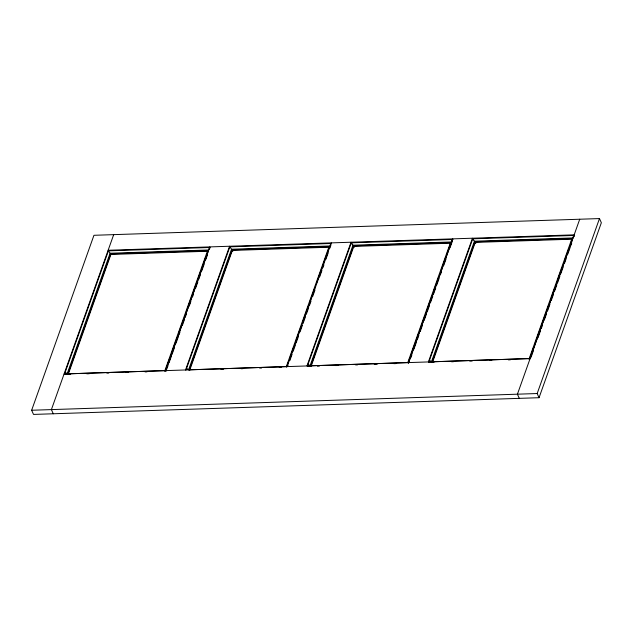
<?xml version="1.0" encoding="UTF-8"?>
<svg xmlns="http://www.w3.org/2000/svg" width="633" height="633" viewBox="0 0 633 633"><rect width="100%" height="100%" fill="white"/><g stroke="black" fill="none" stroke-linecap="round" stroke-linejoin="round"><path stroke-width="0.95" d="M208.542 249.631L209.594 247.875M31.65 410.255L93.953 235.294L599.475 218.575L601.35 222.745L539.047 397.706L33.525 414.425L31.65 410.255L537.172 393.536L539.047 397.706M113.695 234.645L51.4 409.606L53.275 413.768M64.344 374.586L108.401 250.858L210.101 247.495M108.401 250.858L110.079 253.247L66.908 374.475L64.89 374.285M67.921 373.818L110.64 253.849L207.6 250.636L164.881 370.614M68.19 374.419L110.91 254.442L207.869 251.238M165.806 369.348L170.111 357.257M172.105 351.679L177.066 337.729M179.06 332.151L184.021 318.193M185.35 314.474L191.641 296.806M192.305 294.946L200.914 270.766M201.911 267.973L205.883 256.816M65.017 372.71A1.725 1.108 19.6 0 1 67.13 373.85L165.672 370.59L208.613 249.988L110.079 253.247M165.775 370.621L209.832 246.902M167.041 368.414L168.038 365.629M169.027 362.836L171.345 356.324M172.01 354.464L174.328 347.952M175.982 343.308L178.3 336.796M178.965 334.936L179.962 332.143M182.28 325.631L184.599 319.119M185.255 317.26L186.585 313.541M189.235 306.103L190.889 301.45M192.543 296.806L193.54 294.013M195.526 288.434L197.844 281.922M198.833 279.129L200.495 274.485M201.816 270.758L204.135 264.254M205.788 259.601L207.45 254.949M209.436 249.37L209.879 248.12M185.524 369.973L229.581 246.245M186.015 369.941L229.85 246.846L331.542 243.476L330.268 244.749L330.054 245.968L231.52 249.228L229.85 246.846M186.458 368.691A1.725 1.108 19.6 0 1 188.579 369.83L231.52 249.228M189.362 369.807L232.089 249.829L329.041 246.625L286.322 366.594M189.631 370.4L232.351 250.423L329.31 247.218M286.591 367.195L288.244 362.543M289.906 357.89L293.878 346.734M296.197 340.222L300.501 328.131M303.152 320.694L308.121 306.736M309.442 303.017L315.068 287.208M316.397 283.489L322.023 267.68M322.688 265.82L328.978 248.144M331.273 242.882L287.113 366.57L188.579 369.83M289.811 360.675L292.13 354.171M293.126 351.378L295.445 344.866M296.102 343.007L298.42 336.495M300.074 331.85L302.392 325.338M303.057 323.479L305.375 316.967M306.372 314.174L308.69 307.67M309.347 305.802L311.009 301.158M312.662 296.505L314.981 289.993M319.618 276.977L321.936 270.465M322.925 267.672L323.922 264.887M325.908 259.301L328.226 252.796M329.88 248.144L330.877 245.351M306.965 365.953L351.022 242.233L351.774 243.895M307.456 365.921L351.291 242.827L452.991 239.464L451.717 240.73L451.274 242.581M309.798 366.436L352.961 245.216L351.291 242.827M310.811 365.787L353.531 245.81L450.49 242.605L407.763 362.582M311.08 366.38L353.8 246.411L450.751 243.199M408.364 362.242L410.018 357.598M410.682 355.738L418.635 333.417M420.288 328.764L424.26 317.6M427.243 309.236L431.548 297.146M433.534 291.56L438.503 277.61M440.489 272.032L445.458 258.082M446.779 254.363L450.427 244.132M408.332 363.176L450.949 243.507M408.665 362.59L452.722 238.87M410.92 357.59L411.917 354.804M413.903 349.218L416.221 342.714M417.218 339.921L418.872 335.268M420.193 331.55L422.512 325.038M424.173 320.393L426.492 313.881M427.148 312.022L429.467 305.51M430.464 302.716L432.782 296.212M433.447 294.345L435.765 287.841M436.754 285.048L439.073 278.536M440.394 274.817L441.391 272.024M443.709 265.52L446.028 259.008M450 247.843L452.318 241.339M428.406 361.941L472.463 238.214L473.215 239.883M472.732 238.807L428.676 362.535L430.266 361.957L431.239 362.424L474.402 241.197L472.732 238.807L574.432 235.444L573.989 236.695M432.252 361.767L474.972 241.798L571.931 238.586L529.212 358.563M432.853 361.435L475.241 242.392L572.2 239.187M529.805 358.231L533.453 348M534.774 344.281L540.408 328.464M541.065 326.604L549.017 304.283M551.335 297.779L554.975 287.548M557.626 280.103L561.93 268.012M564.581 260.574L568.885 248.484M570.871 242.906L571.868 240.113M530.327 357.605L572.39 239.496M572.723 238.562L573.158 236.71L574.432 235.444M579.725 219.232L517.422 394.193L519.305 398.355M533.358 350.785L531.04 357.297A1.725 1.108 19.6 0 0 529.995 358.539L431.461 361.799A1.725 1.108 19.6 0 0 429.348 360.66M537.995 337.761L540.313 331.257M541.31 328.464L542.299 325.671M544.285 320.092L546.603 313.58M547.6 310.795L549.919 304.283M551.24 300.564L553.558 294.052M554.555 291.259L556.874 284.755M557.538 282.888L559.857 276.384M560.846 273.591L563.164 267.079M564.494 263.36L566.147 258.707M567.801 254.062L570.119 247.55M570.784 245.691L571.773 242.898M537.172 393.536L599.475 218.575M307.78 366.254L309.584 366.175M108.132 250.264L574.163 234.851M352.961 245.216L451.503 241.956M474.402 241.197L572.944 237.937M64.083 373.984L530.106 358.571M68.68 374.412L70.635 374.348M86.8 373.802L89.245 373.731M106.874 373.154L108.836 373.082M125.484 372.536L128.42 372.433M145.068 371.887L147.03 371.824M164.659 371.239C165.664 371.555 165.126 370.099 166.044 371.223L166.708 369.348A1.725 1.108 19.6 0 0 165.672 370.59M220.972 369.363L223.417 369.292M241.046 368.715L243.009 368.643M259.657 368.097L261.619 368.034M279.248 367.449L281.202 367.385M317.442 366.183L319.404 366.119M335.561 365.573L338.006 365.502M355.635 364.925L357.598 364.853M374.245 364.307L377.181 364.212M393.829 363.659L395.791 363.595M432.03 362.392L433.985 362.329M451.614 361.775L453.576 361.68M469.733 361.134L472.186 361.063M489.815 360.486L491.77 360.422M508.418 359.868L510.38 359.805M528.99 359.188L529.774 359.164M408.657 362.915L408.23 362.915M474.972 241.798L475.779 243.578M353.531 245.81L354.243 247.4M232.089 249.829L232.802 251.42M287.026 366.262A1.725 1.108 19.6 0 1 288.157 365.328M307.899 364.671A1.725 1.108 19.6 0 1 310.02 365.811L408.554 362.551A1.725 1.108 19.6 0 1 409.211 361.364"/></g></svg>
